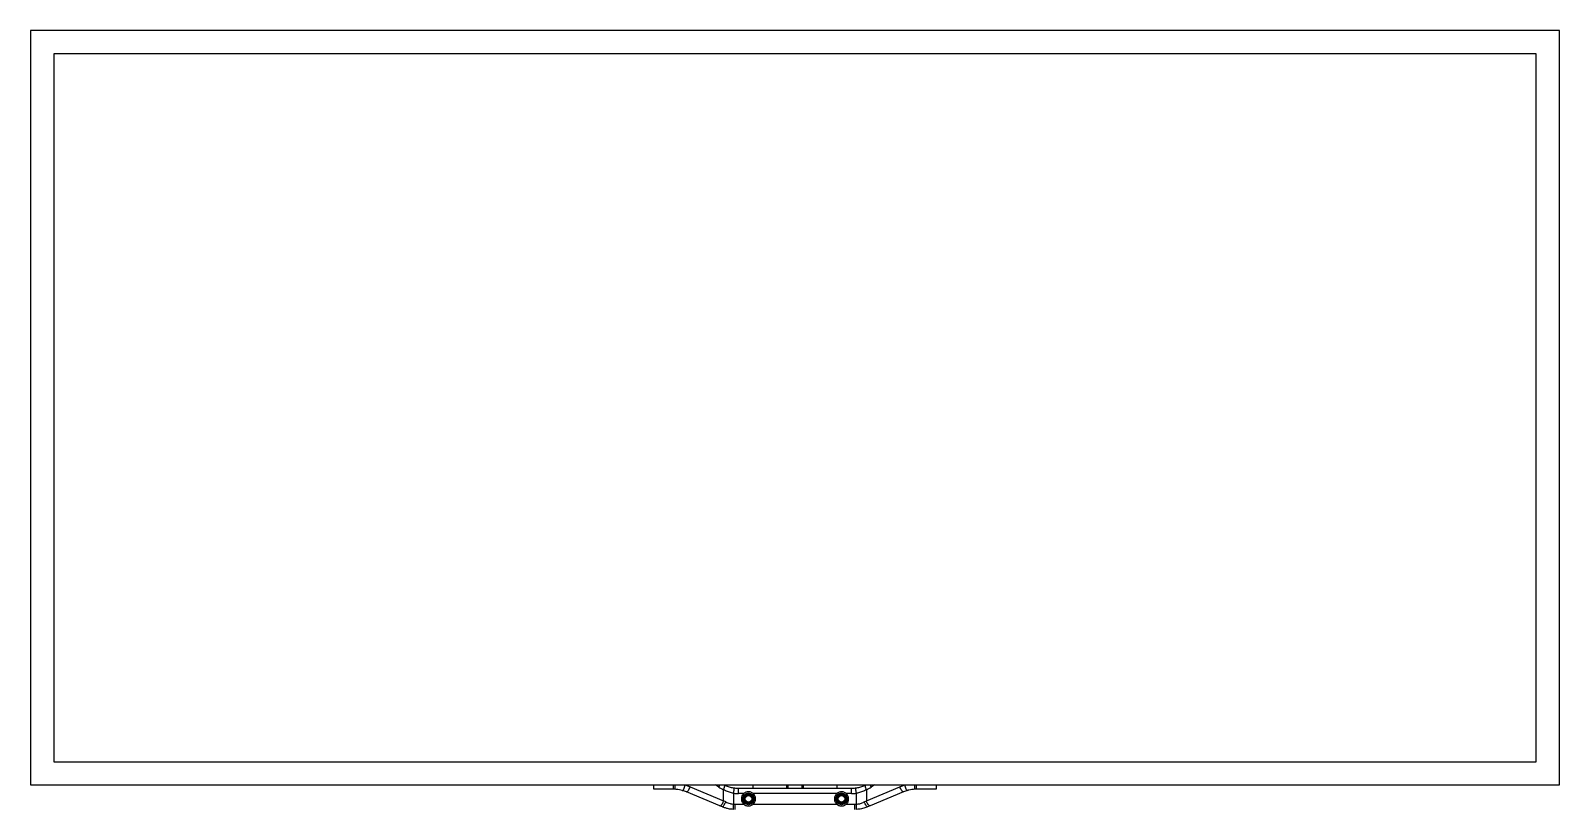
# Model space of a CAD drawing. Header units: inches. Extents: x -1851 to 6314, y -1304 to 4687.
# Drawn here: x 423.5 to 514.1, y 4590.5 to 4636.7 of the extents above; entities that cross this region are included whole.
import ezdxf

# ---------------------------------------------------------------- set-up
doc = ezdxf.new("R2010")
doc.units = ezdxf.units.IN
doc.header["$MEASUREMENT"] = 0

# ---------------------------------------------------------------- blocks, each defined once
blk = doc.blocks.new('2.4.20_7+2_End Bay_Plan View')
at = {"color": 7, "linetype": 'Continuous', "lineweight": 25}
for p, q in [((9.4778, 1.15), (8.3418, 1.15)), ((8.3418, 1.15), (8.3418, -1.15)), ((9.4778, -1.15), (9.4778, 1.15)), ((8.3768, 1.115), (8.3768, -1.115)), ((9.4428, 1.115), (8.3768, 1.115)), ((9.4428, -1.115), (9.4428, 1.115)), ((8.3354, 0.1826), (8.3354, 0.2125)), ((8.3354, 0.2125), (8.3418, 0.2125)), ((8.3103, 0.1129), (8.3315, 0.1632)), ((8.3388, 0.1577), (8.3177, 0.1074)), ((8.3294, 0.0923), (8.3129, 0.0923)), ((8.3162, 0.1043), (8.3177, 0.1074)), ((8.3177, 0.1074), (8.3345, 0.1074)), ((8.3049, 0.0899), (8.3129, 0.0899)), ((8.3289, 0.0848), (8.3369, 0.0848)), ((8.3369, 0.0848), (8.3369, -0.0848)), ((8.3418, 0.0635), (8.3369, 0.0635)), ((8.3418, 0.0127), (8.3369, 0.0127)), ((8.3418, 0.0106), (8.3369, 0.0106)), ((8.3369, -0.0106), (8.3418, -0.0106)), ((8.3369, -0.0127), (8.3418, -0.0127)), ((8.3369, -0.0635), (8.3418, -0.0635)), ((8.3049, -0.0899), (8.3129, -0.0899)), ((8.3289, -0.0848), (8.3369, -0.0848)), ((8.3103, -0.1129), (8.3088, -0.1093)), ((8.3315, -0.1632), (8.3103, -0.1129)), ((8.3129, -0.0923), (8.3294, -0.0923)), ((8.3177, -0.1074), (8.3388, -0.1577)), ((8.3345, -0.1074), (8.3177, -0.1074)), ((8.3354, -0.2125), (8.3354, -0.1826)), ((8.3418, -0.2125), (8.3354, -0.2125)), ((8.3768, -1.115), (9.4428, -1.115)), ((8.3418, -1.15), (9.4778, -1.15))]:
    blk.add_line(p, q, dxfattribs=at)
at = {"color": 8, "linetype": 'Continuous', "lineweight": 25}
for p, q in [((8.3354, 0.1826), (8.3418, 0.1826)), ((8.3418, 0.1674), (8.3414, 0.1651)), ((8.3418, 0.1651), (8.3414, 0.1651)), ((8.3387, 0.1146), (8.3418, 0.1194)), ((8.3129, 0.0899), (8.3129, 0.0771)), ((8.3289, 0.0771), (8.3289, 0.0848)), ((8.3129, 0.0629), (8.3129, -0.0629)), ((8.3289, -0.0629), (8.3289, 0.0629)), ((8.3129, -0.0771), (8.3129, -0.0899)), ((8.3289, -0.0848), (8.3289, -0.0771)), ((8.3418, -0.1194), (8.3387, -0.1146)), ((8.3354, -0.1826), (8.3418, -0.1826)), ((8.3414, -0.1651), (8.3418, -0.1677)), ((8.3414, -0.1651), (8.3418, -0.1651))]:
    blk.add_line(p, q, dxfattribs=at)
at = {"color": 7, "linetype": 'Continuous', "lineweight": 25, "flags": 128}
for points in [[(8.3315, 0.1632), (8.3314, 0.1627), (8.3318, 0.1621), (8.3324, 0.1614), (8.3333, 0.1606), (8.3344, 0.1598), (8.3358, 0.1591), (8.3373, 0.1583), (8.3388, 0.1577)], [(8.3337, 0.1696), (8.3337, 0.1691), (8.3341, 0.1685), (8.3347, 0.1679), (8.3357, 0.1673), (8.3369, 0.1667), (8.3383, 0.1661), (8.3398, 0.1656), (8.3414, 0.1651)], [(8.305, 0.0927), (8.3051, 0.0927), (8.3056, 0.0927), (8.3063, 0.0926), (8.3073, 0.0926), (8.3085, 0.0925), (8.3099, 0.0924), (8.3114, 0.0923), (8.3129, 0.0923)], [(8.3088, 0.1093), (8.3093, 0.1105), (8.3098, 0.1117), (8.3103, 0.1129)], [(8.3088, 0.1093), (8.3088, 0.1089), (8.3091, 0.1084), (8.3098, 0.1078), (8.3107, 0.1071), (8.3118, 0.1064), (8.3132, 0.1056), (8.3146, 0.1049), (8.3162, 0.1043)], [(8.3103, 0.1129), (8.3103, 0.1124), (8.3106, 0.1118), (8.3112, 0.1111), (8.3121, 0.1103), (8.3133, 0.1095), (8.3146, 0.1088), (8.3161, 0.108), (8.3177, 0.1074)], [(8.3294, 0.0923), (8.3309, 0.0921), (8.3324, 0.0919), (8.3338, 0.0917), (8.335, 0.0915), (8.336, 0.0914), (8.3367, 0.0913), (8.3371, 0.0913), (8.3373, 0.0912)], [(8.3345, 0.1074), (8.3358, 0.1069), (8.3371, 0.1064), (8.3383, 0.1061), (8.3393, 0.1059), (8.3402, 0.1058), (8.341, 0.1059), (8.3415, 0.1061), (8.3418, 0.1064)], [(8.3294, -0.0923), (8.3309, -0.0921), (8.3324, -0.0919), (8.3338, -0.0917), (8.335, -0.0915), (8.336, -0.0914), (8.3367, -0.0913), (8.3371, -0.0913), (8.3373, -0.0912)], [(8.305, -0.0927), (8.3051, -0.0927), (8.3056, -0.0927), (8.3063, -0.0926), (8.3073, -0.0926), (8.3085, -0.0925), (8.3099, -0.0924), (8.3114, -0.0923), (8.3129, -0.0923)], [(8.3088, -0.1093), (8.3088, -0.1089), (8.3091, -0.1084), (8.3098, -0.1078), (8.3107, -0.1071), (8.3118, -0.1064), (8.3132, -0.1056), (8.3146, -0.1049), (8.3162, -0.1043)], [(8.3103, -0.1129), (8.3103, -0.1124), (8.3106, -0.1118), (8.3112, -0.1111), (8.3121, -0.1103), (8.3133, -0.1095), (8.3146, -0.1088), (8.3161, -0.108), (8.3177, -0.1074)], [(8.3162, -0.1043), (8.3167, -0.1053), (8.3172, -0.1064), (8.3177, -0.1074)], [(8.3345, -0.1074), (8.3358, -0.1069), (8.3371, -0.1064), (8.3383, -0.1061), (8.3393, -0.1059), (8.3402, -0.1058), (8.341, -0.1059), (8.3415, -0.1061), (8.3418, -0.1064)], [(8.3315, -0.1632), (8.3314, -0.1627), (8.3318, -0.1621), (8.3324, -0.1614), (8.3333, -0.1606), (8.3344, -0.1598), (8.3358, -0.1591), (8.3373, -0.1583), (8.3388, -0.1577)], [(8.3337, -0.1696), (8.3337, -0.1691), (8.3341, -0.1685), (8.3347, -0.1679), (8.3357, -0.1673), (8.3369, -0.1667), (8.3383, -0.1661), (8.3398, -0.1656), (8.3414, -0.1651)]]:
    blk.add_lwpolyline(points, dxfattribs=at)
at = {"color": 8, "linetype": 'Continuous', "lineweight": 25, "flags": 128}
for points in [[(8.3353, 0.1806), (8.3355, 0.1806), (8.3359, 0.1805), (8.3367, 0.1805), (8.3377, 0.1805), (8.3389, 0.1804), (8.3403, 0.1804), (8.3418, 0.1803), (8.3418, 0.1803)], [(8.3353, -0.1806), (8.3355, -0.1806), (8.3359, -0.1805), (8.3367, -0.1805), (8.3377, -0.1805), (8.3389, -0.1804), (8.3403, -0.1804), (8.3418, -0.1803), (8.3418, -0.1803)]]:
    blk.add_lwpolyline(points, dxfattribs=at)
at = {"color": 7, "linetype": 'Continuous', "lineweight": 25}
for centre, radius in [((8.3209, 0.07), 0.0089), ((8.3209, 0.07), 0.006), ((8.3209, 0.07), 0.00575), ((8.3209, 0.07), 0.005), ((8.3209, -0.07), 0.0089), ((8.3209, -0.07), 0.006), ((8.3209, -0.07), 0.00575), ((8.3209, -0.07), 0.005)]:
    blk.add_circle(centre, radius, dxfattribs=at)
for centre, radius, start, end in [((8.2854, 0.1826), 0.05, 337.184, 344.9622), ((8.2854, 0.1826), 0.05, 357.6798, 0), ((8.2854, 0.1802), 0.058, 337.184, 344.9622), ((8.3549, 0.0899), 0.042, 176.7951, 180), ((8.3869, 0.0848), 0.058, 172.6288, 180), ((8.3869, 0.0824), 0.058, 146.2188, 154.4888), ((8.3869, 0.0848), 0.05, 154.2346, 154.4888), ((8.3209, 0.07), 0.0107, 166.875, 178.125), ((8.3209, 0.07), 0.0107, 178.125, 189.375), ((8.3209, 0.07), 0.0107, 155.625, 166.875), ((8.3209, 0.07), 0.0107, 144.375, 155.625), ((8.3209, 0.07), 0.0107, 133.125, 144.375), ((8.3209, 0.07), 0.0075, 120, 180), ((8.3209, 0.07), 0.0075, 180, 240), ((8.3209, 0.07), 0.0107, 121.875, 133.125), ((8.3209, 0.07), 0.0107, 110.625, 121.875), ((8.3209, 0.07), 0.0107, 99.375, 110.625), ((8.3209, 0.07), 0.0075, 60, 120), ((8.3209, 0.07), 0.0107, 88.125, 99.375), ((8.3209, 0.07), 0.0107, 76.875, 88.125), ((8.3209, 0.07), 0.0107, 65.625, 76.875), ((8.3209, 0.07), 0.0075, 0, 60), ((8.3209, 0.07), 0.0075, 300, 0), ((8.3209, 0.07), 0.0107, 54.375, 65.625), ((8.3209, 0.07), 0.0107, 43.125, 54.375), ((8.3209, 0.07), 0.0107, 31.875, 43.125), ((8.3209, 0.07), 0.0107, 20.625, 31.875), ((8.3209, 0.07), 0.0107, 9.375, 20.625), ((8.3209, 0.07), 0.0107, 346.875, 358.125), ((8.3209, 0.07), 0.0107, 358.125, 9.375), ((8.3869, 0.0848), 0.05, 172.6288, 180), ((8.3209, 0.07), 0.0107, 189.375, 200.625), ((8.3209, 0.07), 0.0107, 200.625, 211.875), ((8.3209, 0.07), 0.0107, 211.875, 223.125), ((8.3209, 0.07), 0.0107, 223.125, 234.375), ((8.3209, 0.07), 0.0107, 234.375, 245.625), ((8.3209, 0.07), 0.0107, 245.625, 256.875), ((8.3209, 0.07), 0.0075, 240, 300), ((8.3209, 0.07), 0.0107, 256.875, 268.125), ((8.3209, 0.07), 0.0107, 268.125, 279.375), ((8.3209, 0.07), 0.0107, 279.375, 290.625), ((8.3209, 0.07), 0.0107, 290.625, 301.875), ((8.3209, 0.07), 0.0107, 301.875, 313.125), ((8.3209, 0.07), 0.0107, 313.125, 324.375), ((8.3209, 0.07), 0.0107, 324.375, 335.625), ((8.3209, 0.07), 0.0107, 335.625, 346.875), ((8.3209, -0.07), 0.0107, 166.875, 178.125), ((8.3209, -0.07), 0.0107, 155.625, 166.875), ((8.3209, -0.07), 0.0107, 144.375, 155.625), ((8.3209, -0.07), 0.0107, 133.125, 144.375), ((8.3209, -0.07), 0.0075, 120, 180), ((8.3209, -0.07), 0.0107, 121.875, 133.125), ((8.3209, -0.07), 0.0107, 110.625, 121.875), ((8.3209, -0.07), 0.0107, 99.375, 110.625), ((8.3209, -0.07), 0.0075, 60, 120), ((8.3209, -0.07), 0.0107, 88.125, 99.375), ((8.3209, -0.07), 0.0107, 76.875, 88.125), ((8.3209, -0.07), 0.0107, 65.625, 76.875), ((8.3209, -0.07), 0.0075, 0, 60), ((8.3209, -0.07), 0.0107, 54.375, 65.625), ((8.3209, -0.07), 0.0107, 43.125, 54.375), ((8.3209, -0.07), 0.0107, 31.875, 43.125), ((8.3209, -0.07), 0.0107, 20.625, 31.875), ((8.3209, -0.07), 0.0107, 9.375, 20.625), ((8.3209, -0.07), 0.0107, 358.125, 9.375), ((8.3209, -0.07), 0.0107, 178.125, 189.375), ((8.3209, -0.07), 0.0107, 189.375, 200.625), ((8.3209, -0.07), 0.0107, 200.625, 211.875), ((8.3209, -0.07), 0.0107, 211.875, 223.125), ((8.3549, -0.0899), 0.042, 180, 183.2049), ((8.3209, -0.07), 0.0107, 223.125, 234.375), ((8.3209, -0.07), 0.0075, 180, 240), ((8.3209, -0.07), 0.0107, 234.375, 245.625), ((8.3209, -0.07), 0.0107, 245.625, 256.875), ((8.3209, -0.07), 0.0075, 240, 300), ((8.3209, -0.07), 0.0107, 256.875, 268.125), ((8.3209, -0.07), 0.0107, 268.125, 279.375), ((8.3209, -0.07), 0.0107, 279.375, 290.625), ((8.3209, -0.07), 0.0075, 300, 0), ((8.3209, -0.07), 0.0107, 290.625, 301.875), ((8.3209, -0.07), 0.0107, 301.875, 313.125), ((8.3209, -0.07), 0.0107, 313.125, 324.375), ((8.3869, -0.0848), 0.058, 180, 187.3712), ((8.3209, -0.07), 0.0107, 324.375, 335.625), ((8.3209, -0.07), 0.0107, 335.625, 346.875), ((8.3209, -0.07), 0.0107, 346.875, 358.125), ((8.3869, -0.0848), 0.05, 180, 187.3712), ((8.3869, -0.0824), 0.058, 205.5112, 213.7812), ((8.3869, -0.0848), 0.05, 205.5112, 205.7654), ((8.2854, -0.1802), 0.058, 15.0378, 22.816), ((8.2854, -0.1826), 0.05, 15.0378, 22.816), ((8.2854, -0.1826), 0.05, 0, 2.3202)]:
    blk.add_arc(centre, radius, start, end, dxfattribs=at)
at = {"color": 8, "linetype": 'Continuous', "lineweight": 25}
for centre, start, end in [((8.3512, 0.135), 238.3105, 246.9068), ((8.3512, -0.135), 113.0931, 121.6899)]:
    blk.add_arc(centre, 0.0239, start, end, dxfattribs=at)
at = {"color": 7, "linetype": 'Continuous', "lineweight": 25}
for points, knots in [([(8.3337, 0.1696), (8.334, 0.1711), (8.3347, 0.174), (8.3352, 0.1777), (8.3353, 0.1799), (8.3353, 0.1806)], [0, 0, 0, 0, 0.41081, 0.833042, 1, 1, 1, 1]), ([(8.305, 0.0927), (8.3052, 0.0952), (8.3056, 0.0993), (8.3071, 0.1048), (8.3082, 0.1078), (8.3088, 0.1093)], [0, 0, 0, 0, 0.43624, 0.716486, 1, 1, 1, 1]), ([(8.3162, 0.1043), (8.3157, 0.1032), (8.3147, 0.1011), (8.3135, 0.0971), (8.3132, 0.0941), (8.3129, 0.0923)], [0, 0, 0, 0, 0.281784, 0.567636, 1, 1, 1, 1]), ([(8.3294, 0.0923), (8.3298, 0.0944), (8.3306, 0.0986), (8.3326, 0.1037), (8.3341, 0.1065), (8.3345, 0.1074)], [0, 0, 0, 0, 0.394571, 0.80319, 1, 1, 1, 1]), ([(8.3418, 0.1064), (8.3413, 0.1054), (8.3401, 0.1027), (8.3384, 0.0977), (8.3377, 0.0934), (8.3373, 0.0912)], [0, 0, 0, 0, 0.195812, 0.591233, 1, 1, 1, 1]), ([(8.3134, 0.0743), (8.314, 0.0747), (8.3152, 0.0754), (8.3165, 0.0761), (8.3171, 0.0765)], [0, 0, 0, 0, 0.495389, 1, 1, 1, 1]), ([(8.3134, 0.07), (8.3134, 0.0701), (8.3134, 0.0716), (8.3134, 0.073), (8.3134, 0.0743)], [0, 0, 0, 0, 0.070221, 1, 1, 1, 1]), ([(8.3134, 0.0657), (8.3134, 0.0664), (8.3134, 0.0678), (8.3134, 0.0693), (8.3134, 0.07)], [0, 0, 0, 0, 0.495461, 1, 1, 1, 1]), ([(8.3171, 0.0765), (8.3172, 0.0765), (8.3185, 0.0773), (8.3197, 0.078), (8.3209, 0.0787)], [0, 0, 0, 0, 0.0702989, 1, 1, 1, 1]), ([(8.3209, 0.0787), (8.3212, 0.0785), (8.3224, 0.0778), (8.3236, 0.0771), (8.3246, 0.0765)], [0, 0, 0, 0, 0.226278, 1, 1, 1, 1]), ([(8.3246, 0.0765), (8.3249, 0.0763), (8.3262, 0.0756), (8.3274, 0.0749), (8.3284, 0.0743)], [0, 0, 0, 0, 0.243877, 1, 1, 1, 1]), ([(8.3284, 0.0743), (8.3284, 0.0736), (8.3284, 0.0722), (8.3284, 0.0707), (8.3284, 0.07)], [0, 0, 0, 0, 0.495461, 1, 1, 1, 1]), ([(8.3284, 0.07), (8.3284, 0.0699), (8.3284, 0.0684), (8.3284, 0.067), (8.3284, 0.0657)], [0, 0, 0, 0, 0.070221, 1, 1, 1, 1]), ([(8.3171, 0.0635), (8.3161, 0.0641), (8.3149, 0.0648), (8.3137, 0.0655), (8.3134, 0.0657)], [0, 0, 0, 0, 0.773721, 1, 1, 1, 1]), ([(8.3209, 0.0613), (8.3199, 0.0619), (8.3187, 0.0626), (8.3174, 0.0633), (8.3171, 0.0635)], [0, 0, 0, 0, 0.7560325, 1, 1, 1, 1]), ([(8.3246, 0.0635), (8.3245, 0.0635), (8.3233, 0.0627), (8.322, 0.062), (8.3209, 0.0613)], [0, 0, 0, 0, 0.069923, 1, 1, 1, 1]), ([(8.3284, 0.0657), (8.3278, 0.0653), (8.3265, 0.0646), (8.3253, 0.0639), (8.3246, 0.0635)], [0, 0, 0, 0, 0.495573, 1, 1, 1, 1]), ([(8.3134, -0.0657), (8.314, -0.0653), (8.3152, -0.0646), (8.3165, -0.0639), (8.3171, -0.0635)], [0, 0, 0, 0, 0.495388, 1, 1, 1, 1]), ([(8.3134, -0.07), (8.3134, -0.0699), (8.3134, -0.0684), (8.3134, -0.067), (8.3134, -0.0657)], [0, 0, 0, 0, 0.070221, 1, 1, 1, 1]), ([(8.3171, -0.0635), (8.3172, -0.0635), (8.3185, -0.0627), (8.3197, -0.062), (8.3209, -0.0613)], [0, 0, 0, 0, 0.070299, 1, 1, 1, 1]), ([(8.3209, -0.0613), (8.3212, -0.0615), (8.3224, -0.0622), (8.3236, -0.0629), (8.3246, -0.0635)], [0, 0, 0, 0, 0.226278, 1, 1, 1, 1]), ([(8.3246, -0.0635), (8.3249, -0.0637), (8.3262, -0.0644), (8.3274, -0.0651), (8.3284, -0.0657)], [0, 0, 0, 0, 0.243877, 1, 1, 1, 1]), ([(8.3284, -0.0657), (8.3284, -0.0664), (8.3284, -0.0678), (8.3284, -0.0693), (8.3284, -0.07)], [0, 0, 0, 0, 0.495462, 1, 1, 1, 1]), ([(8.3134, -0.0743), (8.3134, -0.0736), (8.3134, -0.0722), (8.3134, -0.0707), (8.3134, -0.07)], [0, 0, 0, 0, 0.495461, 1, 1, 1, 1]), ([(8.3171, -0.0765), (8.3161, -0.0759), (8.3149, -0.0752), (8.3137, -0.0745), (8.3134, -0.0743)], [0, 0, 0, 0, 0.773722, 1, 1, 1, 1]), ([(8.3209, -0.0787), (8.3199, -0.0781), (8.3187, -0.0774), (8.3174, -0.0767), (8.3171, -0.0765)], [0, 0, 0, 0, 0.7560325, 1, 1, 1, 1]), ([(8.3246, -0.0765), (8.3245, -0.0765), (8.3233, -0.0773), (8.322, -0.078), (8.3209, -0.0787)], [0, 0, 0, 0, 0.069922, 1, 1, 1, 1]), ([(8.3284, -0.0743), (8.3278, -0.0747), (8.3265, -0.0754), (8.3253, -0.0761), (8.3246, -0.0765)], [0, 0, 0, 0, 0.495573, 1, 1, 1, 1]), ([(8.3284, -0.07), (8.3284, -0.0701), (8.3284, -0.0716), (8.3284, -0.073), (8.3284, -0.0743)], [0, 0, 0, 0, 0.070221, 1, 1, 1, 1]), ([(8.3373, -0.0912), (8.3374, -0.0923), (8.3379, -0.0954), (8.3393, -0.1006), (8.3409, -0.1044), (8.3418, -0.1064)], [0, 0, 0, 0, 0.193734, 0.590308, 1, 1, 1, 1]), ([(8.3088, -0.1093), (8.3084, -0.1084), (8.3072, -0.1054), (8.3057, -0.0999), (8.3052, -0.0951), (8.305, -0.0927)], [0, 0, 0, 0, 0.170265, 0.579663, 1, 1, 1, 1]), ([(8.3129, -0.0923), (8.3131, -0.094), (8.3135, -0.0974), (8.3148, -0.1014), (8.3159, -0.1036), (8.3162, -0.1043)], [0, 0, 0, 0, 0.406094, 0.8271071, 1, 1, 1, 1]), ([(8.3345, -0.1074), (8.3336, -0.1055), (8.3317, -0.1017), (8.3301, -0.0965), (8.3295, -0.0933), (8.3294, -0.0923)], [0, 0, 0, 0, 0.397623, 0.80729, 1, 1, 1, 1]), ([(8.3353, -0.1806), (8.3352, -0.179), (8.335, -0.1759), (8.3343, -0.1722), (8.3338, -0.1702), (8.3337, -0.1696)], [0, 0, 0, 0, 0.41028, 0.833092, 1, 1, 1, 1])]:
    blk.add_open_spline(points, degree=3, knots=knots, dxfattribs=at)

msp = doc.modelspace()

# ---------------------------------------------------------------- block references
at = {"xscale": 39.37008, "yscale": 39.37008, "zscale": 39.37008, "rotation": 90}
msp.add_blockref('2.4.20_7+2_End Bay_Plan View', (468.81365, 4263.5755), dxfattribs=at)

doc.saveas('drawing.dxf')
